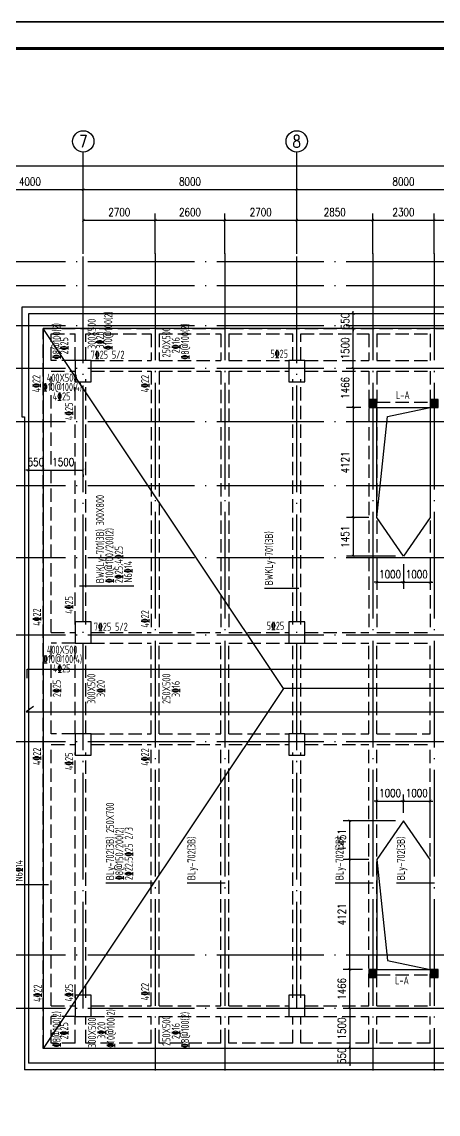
# Model space of a CAD drawing. Header units: millimetres. Extents: x 2998490 to 15040601, y 444546 to 7822218.
# Drawn here: x 14387305 to 14402905, y 7444807 to 7485764 of the extents above; entities that cross this region are included whole.
import ezdxf
from ezdxf.enums import TextEntityAlignment as Align

# ---------------------------------------------------------------- set-up
doc = ezdxf.new("R2010")
doc.units = ezdxf.units.MM
doc.header["$LTSCALE"] = 2000
doc.linetypes.add('DASH', pattern=[0.35, 0.25, -0.1])
doc.linetypes.add('DOTE', pattern=[2.42, 2, -0.2, 0.02, -0.2])
for name, color, linetype in [('3-AXIS', 3, 'Continuous'), ('3-AXIS_TEXT', 7, 'Continuous'), ('3-ban', 84, 'Continuous'), ('3-ban-rein', 1, 'Continuous'), ('3-column-DOWN', 232, 'Continuous'), ('3-dote', 43, 'DOTE'), ('3-liang-rein-X', 54, 'Continuous'), ('3-liang-rein-Y', 130, 'Continuous'), ('3-liang-R截面-X', 50, 'Continuous'), ('3-liang-R截面-Y', 70, 'Continuous'), ('3-liang-s-1', 44, 'Continuous'), ('3-liang-xu', 120, 'DASH'), ('AXIS', 3, 'Continuous'), ('AXIS_TEXT', 7, 'Continuous'), ('图框', 7, 'Continuous')]:
    doc.layers.add(name, color=color, linetype=linetype)
doc.layers.add('3-零部件', color=73, linetype='Continuous', lineweight=5)
doc.styles.add('_TCH_AXIS', font='COMPLEX', dxfattribs={"bigfont": 'GBCBIG'})
doc.styles.add('COMPLEX', font='COMPLEX')
doc.styles.add('DIM_FONT', font='SIMPLEX', dxfattribs={"width": 0.8, "bigfont": 'HZTXT'})
doc.styles.add('TSSD_Rein', font='Tssdeng.shx', dxfattribs={"width": 0.7, "bigfont": 'hztxt.shx'})
doc.dimstyles.new('DIMN100', dxfattribs={"dimtxt": 300, "dimasz": 100, "dimexe": 250, "dimexo": 300, "dimgap": 150, "dimtad": 1, "dimdec": 0, "dimzin": 0, "dimdsep": 46, "dimtxsty": 'DIM_FONT', "dimblk": 'ARCHTICK', "dimcen": 0.09, "dimclrt": 7, "dimazin": 2, "dimtfac": 1, "dimtdec": 0, "dimtix": 1, "dimtmove": 2, "dimatfit": 3, "dimldrblk": 'ARCHTICK', "dimfxl": 0, "dimtolj": 1, "dimtzin": 0, "dimarcsym": 0})

# ---------------------------------------------------------------- blocks, each defined once
blk = doc.blocks.new('TJAD_TK_A0')
at = {"layer": '图框'}
for p, q in [((2162, 399.3), (973, 399.3)), ((973, -441.7), (2162, -441.7))]:
    blk.add_line(p, q, dxfattribs=at)
at = {"layer": '图框', "const_width": 1.2}
blk.add_lwpolyline([(2152, -431.7), (2152, 389.3), (998, 389.3), (998, -431.7)], close=True, dxfattribs=at)
blk = doc.blocks.new('_ArchTick')
at = {"color": 0, "linetype": 'ByBlock', "const_width": 0.15}
blk.add_lwpolyline([(-0.5, -0.5), (0.5, 0.5)], dxfattribs=at)
blk = doc.blocks.new('*D184')
at = {"layer": 'AXIS', "color": 0, "lineweight": -2}
for p, q in [((14385606, 7478430), (14385606, 7479723)), ((14389606, 7478430), (14389606, 7479723)), ((14385606, 7479473), (14389606, 7479473))]:
    blk.add_line(p, q, dxfattribs=at)
at = {"layer": 'Defpoints', "color": 0}
for p in [(14389606, 7479473), (14385606, 7478130), (14389606, 7478130)]:
    blk.add_point(p, dxfattribs=at)
at = {"layer": 'AXIS', "color": 0, "lineweight": -2, "xscale": 100, "yscale": 100, "zscale": 100, "rotation": 180}
blk.add_blockref('_ArchTick', (14385606, 7479473), dxfattribs=at)
at = {"layer": 'AXIS', "color": 0, "lineweight": -2, "xscale": 100, "yscale": 100, "zscale": 100}
blk.add_blockref('_ArchTick', (14389606, 7479473), dxfattribs=at)
at = {"layer": 'AXIS', "color": 7, "insert": (14387606, 7479773), "char_height": 300, "attachment_point": 5, "style": 'DIM_FONT'}
blk.add_mtext('\\A1;4000', dxfattribs=at)
blk = doc.blocks.new('*D185')
at = {"layer": 'AXIS', "color": 0, "lineweight": -2}
for p, q in [((14389606, 7478430), (14389606, 7479723)), ((14397606, 7478430), (14397606, 7479723)), ((14389606, 7479473), (14397606, 7479473))]:
    blk.add_line(p, q, dxfattribs=at)
at = {"layer": 'Defpoints', "color": 0}
for p in [(14397606, 7479473), (14389606, 7478130), (14397606, 7478130)]:
    blk.add_point(p, dxfattribs=at)
at = {"layer": 'AXIS', "color": 0, "lineweight": -2, "xscale": 100, "yscale": 100, "zscale": 100, "rotation": 180}
blk.add_blockref('_ArchTick', (14389606, 7479473), dxfattribs=at)
at = {"layer": 'AXIS', "color": 0, "lineweight": -2, "xscale": 100, "yscale": 100, "zscale": 100}
blk.add_blockref('_ArchTick', (14397606, 7479473), dxfattribs=at)
at = {"layer": 'AXIS', "color": 7, "insert": (14393606, 7479773), "char_height": 300, "attachment_point": 5, "style": 'DIM_FONT'}
blk.add_mtext('\\A1;8000', dxfattribs=at)
blk = doc.blocks.new('*D186')
at = {"layer": 'AXIS', "color": 0, "lineweight": -2}
for p, q in [((14397606, 7478430), (14397606, 7479723)), ((14405606, 7478430), (14405606, 7479723)), ((14397606, 7479473), (14405606, 7479473))]:
    blk.add_line(p, q, dxfattribs=at)
at = {"layer": 'Defpoints', "color": 0}
for p in [(14405606, 7479473), (14397606, 7478130), (14405606, 7478130)]:
    blk.add_point(p, dxfattribs=at)
at = {"layer": 'AXIS', "color": 0, "lineweight": -2, "xscale": 100, "yscale": 100, "zscale": 100, "rotation": 180}
blk.add_blockref('_ArchTick', (14397606, 7479473), dxfattribs=at)
at = {"layer": 'AXIS', "color": 0, "lineweight": -2, "xscale": 100, "yscale": 100, "zscale": 100}
blk.add_blockref('_ArchTick', (14405606, 7479473), dxfattribs=at)
at = {"layer": 'AXIS', "color": 7, "insert": (14401606, 7479773), "char_height": 300, "attachment_point": 5, "style": 'DIM_FONT'}
blk.add_mtext('\\A1;8000', dxfattribs=at)
blk = doc.blocks.new('*D193')
at = {"layer": 'AXIS', "color": 0, "lineweight": -2}
for p, q in [((14375606, 7478430), (14375606, 7480613)), ((14375606, 7480363), (14451856, 7480363)), ((14451856, 7478430), (14451856, 7480613))]:
    blk.add_line(p, q, dxfattribs=at)
at = {"layer": 'Defpoints', "color": 0}
for p in [(14451856, 7480363), (14375606, 7478130), (14451856, 7478130)]:
    blk.add_point(p, dxfattribs=at)
at = {"layer": 'AXIS', "color": 0, "lineweight": -2, "xscale": 100, "yscale": 100, "zscale": 100, "rotation": 180}
blk.add_blockref('_ArchTick', (14375606, 7480363), dxfattribs=at)
at = {"layer": 'AXIS', "color": 0, "lineweight": -2, "xscale": 100, "yscale": 100, "zscale": 100}
blk.add_blockref('_ArchTick', (14451856, 7480363), dxfattribs=at)
at = {"layer": 'AXIS', "color": 7, "insert": (14417563, 7480663), "char_height": 300, "attachment_point": 5, "style": 'DIM_FONT'}
blk.add_mtext('\\A1;76250', dxfattribs=at)
blk = doc.blocks.new('_AXISO')
blk.add_circle((0, 0), 0.5)
at = {"layer": '3-AXIS_TEXT', "style": 'COMPLEX', "width": 1.041667}
blk.add_attdef('A', text='', height=0.56, dxfattribs=at).set_placement((-0.25, -0.28), (0.25, -0.28), align=Align.FIT)
blk = doc.blocks.new('*D851')
at = {"layer": '3-ban', "color": 0, "lineweight": -2}
for p, q in [((14400076, 7450237), (14399345, 7450237)), ((14399595, 7448771), (14399595, 7450237)), ((14400076, 7448771), (14399345, 7448771))]:
    blk.add_line(p, q, dxfattribs=at)
at = {"layer": 'Defpoints', "color": 0}
for p in [(14399595, 7450237), (14400376, 7450237), (14400376, 7448771)]:
    blk.add_point(p, dxfattribs=at)
at = {"layer": '3-ban', "color": 0, "lineweight": -2, "xscale": 100, "yscale": 100, "zscale": 100}
for p, rotation in [((14399595, 7450237), 90), ((14399595, 7448771), 270)]:
    blk.add_blockref('_ArchTick', p, dxfattribs=dict(at, rotation=rotation))
at = {"layer": '3-ban', "color": 7, "insert": (14399295, 7449504), "char_height": 300, "attachment_point": 5, "rotation": 90, "style": 'DIM_FONT'}
blk.add_mtext('\\A1;1466', dxfattribs=at)
blk = doc.blocks.new('*D852')
at = {"layer": '3-ban', "color": 0, "lineweight": -2}
for p, q in [((14400305, 7454358), (14399345, 7454358)), ((14399595, 7450237), (14399595, 7454358)), ((14400076, 7450237), (14399345, 7450237))]:
    blk.add_line(p, q, dxfattribs=at)
at = {"layer": 'Defpoints', "color": 0}
for p in [(14399595, 7454358), (14400605, 7454358), (14400376, 7450237)]:
    blk.add_point(p, dxfattribs=at)
at = {"layer": '3-ban', "color": 0, "lineweight": -2, "xscale": 100, "yscale": 100, "zscale": 100}
for p, rotation in [((14399595, 7454358), 90), ((14399595, 7450237), 270)]:
    blk.add_blockref('_ArchTick', p, dxfattribs=dict(at, rotation=rotation))
at = {"layer": '3-ban', "color": 7, "insert": (14399295, 7452298), "char_height": 300, "attachment_point": 5, "rotation": 90, "style": 'DIM_FONT'}
blk.add_mtext('\\A1;4121', dxfattribs=at)
blk = doc.blocks.new('*D853')
at = {"layer": '3-ban', "color": 0, "lineweight": -2}
for p, q in [((14401305, 7455809), (14399345, 7455809)), ((14399595, 7454358), (14399595, 7455809)), ((14400305, 7454358), (14399345, 7454358))]:
    blk.add_line(p, q, dxfattribs=at)
at = {"layer": 'Defpoints', "color": 0}
for p in [(14399595, 7455809), (14401605, 7455809), (14400605, 7454358)]:
    blk.add_point(p, dxfattribs=at)
at = {"layer": '3-ban', "color": 0, "lineweight": -2, "xscale": 100, "yscale": 100, "zscale": 100}
for p, rotation in [((14399595, 7455809), 90), ((14399595, 7454358), 270)]:
    blk.add_blockref('_ArchTick', p, dxfattribs=dict(at, rotation=rotation))
at = {"layer": '3-ban', "color": 7, "insert": (14399295, 7455084), "char_height": 300, "attachment_point": 5, "rotation": 90, "style": 'DIM_FONT'}
blk.add_mtext('\\A1;1451', dxfattribs=at)
blk = doc.blocks.new('*D854')
at = {"layer": '3-ban', "color": 0, "lineweight": -2}
for p, q in [((14400605, 7456109), (14400605, 7456798)), ((14401605, 7456109), (14401605, 7456798)), ((14400605, 7456548), (14400505, 7456548)), ((14400605, 7456548), (14401605, 7456548)), ((14401605, 7456548), (14401705, 7456548))]:
    blk.add_line(p, q, dxfattribs=at)
at = {"layer": 'Defpoints', "color": 0}
for p in [(14401605, 7456548), (14400605, 7455809), (14401605, 7455809)]:
    blk.add_point(p, dxfattribs=at)
at = {"layer": '3-ban', "color": 0, "lineweight": -2, "xscale": 100, "yscale": 100, "zscale": 100}
blk.add_blockref('_ArchTick', (14400605, 7456548), dxfattribs=at)
at = {"layer": '3-ban', "color": 0, "lineweight": -2, "xscale": 100, "yscale": 100, "zscale": 100, "rotation": 180}
blk.add_blockref('_ArchTick', (14401605, 7456548), dxfattribs=at)
at = {"layer": '3-ban', "color": 7, "insert": (14401105, 7456848), "char_height": 300, "attachment_point": 5, "style": 'DIM_FONT'}
blk.add_mtext('\\A1;1000', dxfattribs=at)
blk = doc.blocks.new('*D855')
at = {"layer": '3-ban', "color": 0, "lineweight": -2}
for p, q in [((14401605, 7456109), (14401605, 7456798)), ((14402605, 7455609), (14402605, 7456798)), ((14401605, 7456548), (14401505, 7456548)), ((14401605, 7456548), (14402605, 7456548)), ((14402605, 7456548), (14402705, 7456548))]:
    blk.add_line(p, q, dxfattribs=at)
at = {"layer": 'Defpoints', "color": 0}
for p in [(14402605, 7456548), (14401605, 7455809), (14402605, 7455309)]:
    blk.add_point(p, dxfattribs=at)
at = {"layer": '3-ban', "color": 0, "lineweight": -2, "xscale": 100, "yscale": 100, "zscale": 100}
blk.add_blockref('_ArchTick', (14401605, 7456548), dxfattribs=at)
at = {"layer": '3-ban', "color": 0, "lineweight": -2, "xscale": 100, "yscale": 100, "zscale": 100, "rotation": 180}
blk.add_blockref('_ArchTick', (14402605, 7456548), dxfattribs=at)
at = {"layer": '3-ban', "color": 7, "insert": (14402105, 7456848), "char_height": 300, "attachment_point": 5, "style": 'DIM_FONT'}
blk.add_mtext('\\A1;1000', dxfattribs=at)
blk = doc.blocks.new('*D856')
at = {"layer": '3-ban', "color": 0, "lineweight": -2}
for p, q in [((14399999, 7472771), (14399473, 7472771)), ((14399723, 7472771), (14399723, 7471304)), ((14400005, 7471304), (14399473, 7471304))]:
    blk.add_line(p, q, dxfattribs=at)
at = {"layer": 'Defpoints', "color": 0}
for p in [(14400299, 7472771), (14399723, 7471304), (14400305, 7471304)]:
    blk.add_point(p, dxfattribs=at)
at = {"layer": '3-ban', "color": 0, "lineweight": -2, "xscale": 100, "yscale": 100, "zscale": 100}
for p, rotation in [((14399723, 7472771), 90), ((14399723, 7471304), 270)]:
    blk.add_blockref('_ArchTick', p, dxfattribs=dict(at, rotation=rotation))
at = {"layer": '3-ban', "color": 7, "insert": (14399423, 7472038), "char_height": 300, "attachment_point": 5, "rotation": 90, "style": 'DIM_FONT'}
blk.add_mtext('\\A1;1466', dxfattribs=at)
blk = doc.blocks.new('*D857')
at = {"layer": '3-ban', "color": 0, "lineweight": -2}
for p, q in [((14400005, 7471304), (14399473, 7471304)), ((14399723, 7471304), (14399723, 7467183)), ((14400305, 7467183), (14399473, 7467183))]:
    blk.add_line(p, q, dxfattribs=at)
at = {"layer": 'Defpoints', "color": 0}
for p in [(14400305, 7471304), (14399723, 7467183), (14400605, 7467183)]:
    blk.add_point(p, dxfattribs=at)
at = {"layer": '3-ban', "color": 0, "lineweight": -2, "xscale": 100, "yscale": 100, "zscale": 100}
for p, rotation in [((14399723, 7471304), 90), ((14399723, 7467183), 270)]:
    blk.add_blockref('_ArchTick', p, dxfattribs=dict(at, rotation=rotation))
at = {"layer": '3-ban', "color": 7, "insert": (14399423, 7469244), "char_height": 300, "attachment_point": 5, "rotation": 90, "style": 'DIM_FONT'}
blk.add_mtext('\\A1;4121', dxfattribs=at)
blk = doc.blocks.new('*D858')
at = {"layer": '3-ban', "color": 0, "lineweight": -2}
for p, q in [((14400305, 7467183), (14399473, 7467183)), ((14399723, 7467183), (14399723, 7465732)), ((14401305, 7465732), (14399473, 7465732))]:
    blk.add_line(p, q, dxfattribs=at)
at = {"layer": 'Defpoints', "color": 0}
for p in [(14400605, 7467183), (14399723, 7465732), (14401605, 7465732)]:
    blk.add_point(p, dxfattribs=at)
at = {"layer": '3-ban', "color": 0, "lineweight": -2, "xscale": 100, "yscale": 100, "zscale": 100}
for p, rotation in [((14399723, 7467183), 90), ((14399723, 7465732), 270)]:
    blk.add_blockref('_ArchTick', p, dxfattribs=dict(at, rotation=rotation))
at = {"layer": '3-ban', "color": 7, "insert": (14399423, 7466458), "char_height": 300, "attachment_point": 5, "rotation": 90, "style": 'DIM_FONT'}
blk.add_mtext('\\A1;1451', dxfattribs=at)
blk = doc.blocks.new('*D859')
at = {"layer": '3-ban', "color": 0, "lineweight": -2}
for p, q in [((14400605, 7465432), (14400605, 7464499)), ((14401605, 7465432), (14401605, 7464499)), ((14400605, 7464749), (14400505, 7464749)), ((14400605, 7464749), (14401605, 7464749)), ((14401605, 7464749), (14401705, 7464749))]:
    blk.add_line(p, q, dxfattribs=at)
at = {"layer": 'Defpoints', "color": 0}
for p in [(14400605, 7465732), (14401605, 7465732), (14401605, 7464749)]:
    blk.add_point(p, dxfattribs=at)
at = {"layer": '3-ban', "color": 0, "lineweight": -2, "xscale": 100, "yscale": 100, "zscale": 100}
blk.add_blockref('_ArchTick', (14400605, 7464749), dxfattribs=at)
at = {"layer": '3-ban', "color": 0, "lineweight": -2, "xscale": 100, "yscale": 100, "zscale": 100, "rotation": 180}
blk.add_blockref('_ArchTick', (14401605, 7464749), dxfattribs=at)
at = {"layer": '3-ban', "color": 7, "insert": (14401105, 7465049), "char_height": 300, "attachment_point": 5, "style": 'DIM_FONT'}
blk.add_mtext('\\A1;1000', dxfattribs=at)
blk = doc.blocks.new('*D860')
at = {"layer": '3-ban', "color": 0, "lineweight": -2}
for p, q in [((14401605, 7465432), (14401605, 7464499)), ((14402605, 7465202), (14402605, 7464499)), ((14401605, 7464749), (14401505, 7464749)), ((14401605, 7464749), (14402605, 7464749)), ((14402605, 7464749), (14402705, 7464749))]:
    blk.add_line(p, q, dxfattribs=at)
at = {"layer": 'Defpoints', "color": 0}
for p in [(14401605, 7465732), (14402605, 7465502), (14402605, 7464749)]:
    blk.add_point(p, dxfattribs=at)
at = {"layer": '3-ban', "color": 0, "lineweight": -2, "xscale": 100, "yscale": 100, "zscale": 100}
blk.add_blockref('_ArchTick', (14401605, 7464749), dxfattribs=at)
at = {"layer": '3-ban', "color": 0, "lineweight": -2, "xscale": 100, "yscale": 100, "zscale": 100, "rotation": 180}
blk.add_blockref('_ArchTick', (14402605, 7464749), dxfattribs=at)
at = {"layer": '3-ban', "color": 7, "insert": (14402105, 7465049), "char_height": 300, "attachment_point": 5, "style": 'DIM_FONT'}
blk.add_mtext('\\A1;1000', dxfattribs=at)
blk = doc.blocks.new('*D1322')
at = {"layer": '3-零部件', "color": 0, "lineweight": -2}
for p, q in [((14389606, 7477071), (14389606, 7478578)), ((14389606, 7478328), (14392306, 7478328)), ((14392306, 7477071), (14392306, 7478578))]:
    blk.add_line(p, q, dxfattribs=at)
at = {"layer": 'Defpoints', "color": 0}
for p in [(14392306, 7478328), (14389606, 7476771), (14392306, 7476771)]:
    blk.add_point(p, dxfattribs=at)
at = {"layer": '3-零部件', "color": 0, "lineweight": -2, "xscale": 100, "yscale": 100, "zscale": 100, "rotation": 180}
blk.add_blockref('_ArchTick', (14389606, 7478328), dxfattribs=at)
at = {"layer": '3-零部件', "color": 0, "lineweight": -2, "xscale": 100, "yscale": 100, "zscale": 100}
blk.add_blockref('_ArchTick', (14392306, 7478328), dxfattribs=at)
at = {"layer": '3-零部件', "color": 7, "insert": (14390956, 7478628), "char_height": 300, "attachment_point": 5, "style": 'DIM_FONT'}
blk.add_mtext('\\A1;2700', dxfattribs=at)
blk = doc.blocks.new('*D1323')
at = {"layer": '3-零部件', "color": 0, "lineweight": -2}
for p, q in [((14392306, 7477071), (14392306, 7478578)), ((14392306, 7478328), (14394906, 7478328)), ((14394906, 7477071), (14394906, 7478578))]:
    blk.add_line(p, q, dxfattribs=at)
at = {"layer": 'Defpoints', "color": 0}
for p in [(14394906, 7478328), (14392306, 7476771), (14394906, 7476771)]:
    blk.add_point(p, dxfattribs=at)
at = {"layer": '3-零部件', "color": 0, "lineweight": -2, "xscale": 100, "yscale": 100, "zscale": 100, "rotation": 180}
blk.add_blockref('_ArchTick', (14392306, 7478328), dxfattribs=at)
at = {"layer": '3-零部件', "color": 0, "lineweight": -2, "xscale": 100, "yscale": 100, "zscale": 100}
blk.add_blockref('_ArchTick', (14394906, 7478328), dxfattribs=at)
at = {"layer": '3-零部件', "color": 7, "insert": (14393606, 7478628), "char_height": 300, "attachment_point": 5, "style": 'DIM_FONT'}
blk.add_mtext('\\A1;2600', dxfattribs=at)
blk = doc.blocks.new('*D1324')
at = {"layer": '3-零部件', "color": 0, "lineweight": -2}
for p, q in [((14394906, 7477071), (14394906, 7478578)), ((14394906, 7478328), (14397606, 7478328)), ((14397606, 7477071), (14397606, 7478578))]:
    blk.add_line(p, q, dxfattribs=at)
at = {"layer": 'Defpoints', "color": 0}
for p in [(14397606, 7478328), (14394906, 7476771), (14397606, 7476771)]:
    blk.add_point(p, dxfattribs=at)
at = {"layer": '3-零部件', "color": 0, "lineweight": -2, "xscale": 100, "yscale": 100, "zscale": 100, "rotation": 180}
blk.add_blockref('_ArchTick', (14394906, 7478328), dxfattribs=at)
at = {"layer": '3-零部件', "color": 0, "lineweight": -2, "xscale": 100, "yscale": 100, "zscale": 100}
blk.add_blockref('_ArchTick', (14397606, 7478328), dxfattribs=at)
at = {"layer": '3-零部件', "color": 7, "insert": (14396256, 7478628), "char_height": 300, "attachment_point": 5, "style": 'DIM_FONT'}
blk.add_mtext('\\A1;2700', dxfattribs=at)
blk = doc.blocks.new('*D1325')
at = {"layer": '3-零部件', "color": 0, "lineweight": -2}
for p, q in [((14397606, 7477071), (14397606, 7478578)), ((14397606, 7478328), (14400456, 7478328)), ((14400456, 7477071), (14400456, 7478578))]:
    blk.add_line(p, q, dxfattribs=at)
at = {"layer": 'Defpoints', "color": 0}
for p in [(14400456, 7478328), (14397606, 7476771), (14400456, 7476771)]:
    blk.add_point(p, dxfattribs=at)
at = {"layer": '3-零部件', "color": 0, "lineweight": -2, "xscale": 100, "yscale": 100, "zscale": 100, "rotation": 180}
blk.add_blockref('_ArchTick', (14397606, 7478328), dxfattribs=at)
at = {"layer": '3-零部件', "color": 0, "lineweight": -2, "xscale": 100, "yscale": 100, "zscale": 100}
blk.add_blockref('_ArchTick', (14400456, 7478328), dxfattribs=at)
at = {"layer": '3-零部件', "color": 7, "insert": (14399031, 7478628), "char_height": 300, "attachment_point": 5, "style": 'DIM_FONT'}
blk.add_mtext('\\A1;2850', dxfattribs=at)
blk = doc.blocks.new('*D1326')
at = {"layer": '3-零部件', "color": 0, "lineweight": -2}
for p, q in [((14400456, 7477071), (14400456, 7478578)), ((14400456, 7478328), (14402756, 7478328)), ((14402756, 7477071), (14402756, 7478578))]:
    blk.add_line(p, q, dxfattribs=at)
at = {"layer": 'Defpoints', "color": 0}
for p in [(14402756, 7478328), (14400456, 7476771), (14402756, 7476771)]:
    blk.add_point(p, dxfattribs=at)
at = {"layer": '3-零部件', "color": 0, "lineweight": -2, "xscale": 100, "yscale": 100, "zscale": 100, "rotation": 180}
blk.add_blockref('_ArchTick', (14400456, 7478328), dxfattribs=at)
at = {"layer": '3-零部件', "color": 0, "lineweight": -2, "xscale": 100, "yscale": 100, "zscale": 100}
blk.add_blockref('_ArchTick', (14402756, 7478328), dxfattribs=at)
at = {"layer": '3-零部件', "color": 7, "insert": (14401606, 7478628), "char_height": 300, "attachment_point": 5, "style": 'DIM_FONT'}
blk.add_mtext('\\A1;2300', dxfattribs=at)
blk = doc.blocks.new('*D1327')
at = {"layer": '3-零部件', "color": 0, "lineweight": -2}
for p, q in [((14402756, 7477071), (14402756, 7478578)), ((14402756, 7478328), (14405606, 7478328)), ((14405606, 7477071), (14405606, 7478578))]:
    blk.add_line(p, q, dxfattribs=at)
at = {"layer": 'Defpoints', "color": 0}
for p in [(14405606, 7478328), (14402756, 7476771), (14405606, 7476771)]:
    blk.add_point(p, dxfattribs=at)
at = {"layer": '3-零部件', "color": 0, "lineweight": -2, "xscale": 100, "yscale": 100, "zscale": 100, "rotation": 180}
blk.add_blockref('_ArchTick', (14402756, 7478328), dxfattribs=at)
at = {"layer": '3-零部件', "color": 0, "lineweight": -2, "xscale": 100, "yscale": 100, "zscale": 100}
blk.add_blockref('_ArchTick', (14405606, 7478328), dxfattribs=at)
at = {"layer": '3-零部件', "color": 7, "insert": (14404181, 7478628), "char_height": 300, "attachment_point": 5, "style": 'DIM_FONT'}
blk.add_mtext('\\A1;2850', dxfattribs=at)
blk = doc.blocks.new('*D1346')
at = {"layer": '3-ban', "color": 0, "lineweight": -2}
for p, q in [((14400156, 7474271), (14399473, 7474271)), ((14399723, 7472771), (14399723, 7474271)), ((14400156, 7472771), (14399473, 7472771))]:
    blk.add_line(p, q, dxfattribs=at)
at = {"layer": 'Defpoints', "color": 0}
for p in [(14399723, 7474271), (14400456, 7474271), (14400456, 7472771)]:
    blk.add_point(p, dxfattribs=at)
at = {"layer": '3-ban', "color": 0, "lineweight": -2, "xscale": 100, "yscale": 100, "zscale": 100}
for p, rotation in [((14399723, 7474271), 90), ((14399723, 7472771), 270)]:
    blk.add_blockref('_ArchTick', p, dxfattribs=dict(at, rotation=rotation))
at = {"layer": '3-ban', "color": 7, "insert": (14399423, 7473521), "char_height": 300, "attachment_point": 5, "rotation": 90, "style": 'DIM_FONT'}
blk.add_mtext('\\A1;1500', dxfattribs=at)
blk = doc.blocks.new('*D1347')
at = {"layer": '3-ban', "color": 0, "lineweight": -2}
for p, q in [((14399978, 7474821), (14399473, 7474821)), ((14399723, 7474821), (14399723, 7474921)), ((14399723, 7474271), (14399723, 7474821)), ((14400156, 7474271), (14399473, 7474271)), ((14399723, 7474271), (14399723, 7474171))]:
    blk.add_line(p, q, dxfattribs=at)
at = {"layer": 'Defpoints', "color": 0}
for p in [(14399723, 7474821), (14400278, 7474821), (14400456, 7474271)]:
    blk.add_point(p, dxfattribs=at)
at = {"layer": '3-ban', "color": 0, "lineweight": -2, "xscale": 100, "yscale": 100, "zscale": 100}
for p, rotation in [((14399723, 7474821), 270), ((14399723, 7474271), 90)]:
    blk.add_blockref('_ArchTick', p, dxfattribs=dict(at, rotation=rotation))
at = {"layer": '3-ban', "color": 7, "insert": (14399423, 7474546), "char_height": 300, "attachment_point": 5, "rotation": 90, "style": 'DIM_FONT'}
blk.add_mtext('\\A1;550', dxfattribs=at)
blk = doc.blocks.new('*D1348')
at = {"layer": '3-ban', "color": 0, "lineweight": -2}
for p, q in [((14400156, 7448771), (14399345, 7448771)), ((14399595, 7448771), (14399595, 7447271)), ((14400156, 7447271), (14399345, 7447271))]:
    blk.add_line(p, q, dxfattribs=at)
at = {"layer": 'Defpoints', "color": 0}
for p in [(14400456, 7448771), (14399595, 7447271), (14400456, 7447271)]:
    blk.add_point(p, dxfattribs=at)
at = {"layer": '3-ban', "color": 0, "lineweight": -2, "xscale": 100, "yscale": 100, "zscale": 100}
for p, rotation in [((14399595, 7448771), 90), ((14399595, 7447271), 270)]:
    blk.add_blockref('_ArchTick', p, dxfattribs=dict(at, rotation=rotation))
at = {"layer": '3-ban', "color": 7, "insert": (14399295, 7448021), "char_height": 300, "attachment_point": 5, "rotation": 90, "style": 'DIM_FONT'}
blk.add_mtext('\\A1;1500', dxfattribs=at)
blk = doc.blocks.new('*D1349')
at = {"layer": '3-ban', "color": 0, "lineweight": -2}
for p, q in [((14400156, 7447271), (14399345, 7447271)), ((14399595, 7447271), (14399595, 7447371)), ((14399595, 7447271), (14399595, 7446721)), ((14400791, 7446721), (14399345, 7446721)), ((14399595, 7446721), (14399595, 7446621))]:
    blk.add_line(p, q, dxfattribs=at)
at = {"layer": 'Defpoints', "color": 0}
for p in [(14400456, 7447271), (14399595, 7446721), (14401091, 7446721)]:
    blk.add_point(p, dxfattribs=at)
at = {"layer": '3-ban', "color": 0, "lineweight": -2, "xscale": 100, "yscale": 100, "zscale": 100}
for p, rotation in [((14399595, 7447271), 270), ((14399595, 7446721), 90)]:
    blk.add_blockref('_ArchTick', p, dxfattribs=dict(at, rotation=rotation))
at = {"layer": '3-ban', "color": 7, "insert": (14399295, 7446996), "char_height": 300, "attachment_point": 5, "rotation": 90, "style": 'DIM_FONT'}
blk.add_mtext('\\A1;550', dxfattribs=at)
blk = doc.blocks.new('*D1350')
at = {"layer": '3-ban', "color": 0, "lineweight": -2}
for p, q in [((14387555, 7468959), (14387455, 7468959)), ((14387555, 7468959), (14388105, 7468959)), ((14388105, 7468959), (14388205, 7468959)), ((14387555, 7468823), (14387555, 7468709)), ((14388105, 7468823), (14388105, 7468709))]:
    blk.add_line(p, q, dxfattribs=at)
at = {"layer": 'Defpoints', "color": 0}
for p in [(14387555, 7469123), (14388105, 7469123), (14388105, 7468959)]:
    blk.add_point(p, dxfattribs=at)
at = {"layer": '3-ban', "color": 0, "lineweight": -2, "xscale": 100, "yscale": 100, "zscale": 100}
blk.add_blockref('_ArchTick', (14387555, 7468959), dxfattribs=at)
at = {"layer": '3-ban', "color": 0, "lineweight": -2, "xscale": 100, "yscale": 100, "zscale": 100, "rotation": 180}
blk.add_blockref('_ArchTick', (14388105, 7468959), dxfattribs=at)
at = {"layer": '3-ban', "color": 7, "insert": (14387830, 7469259), "char_height": 300, "attachment_point": 5, "style": 'DIM_FONT'}
blk.add_mtext('\\A1;550', dxfattribs=at)
blk = doc.blocks.new('*D1351')
at = {"layer": '3-ban', "color": 0, "lineweight": -2}
for p, q in [((14388105, 7468959), (14389606, 7468959)), ((14388105, 7468823), (14388105, 7468709)), ((14389606, 7468785), (14389606, 7468709))]:
    blk.add_line(p, q, dxfattribs=at)
at = {"layer": 'Defpoints', "color": 0}
for p in [(14388105, 7469123), (14389606, 7469085), (14389606, 7468959)]:
    blk.add_point(p, dxfattribs=at)
at = {"layer": '3-ban', "color": 0, "lineweight": -2, "xscale": 100, "yscale": 100, "zscale": 100, "rotation": 180}
blk.add_blockref('_ArchTick', (14388105, 7468959), dxfattribs=at)
at = {"layer": '3-ban', "color": 0, "lineweight": -2, "xscale": 100, "yscale": 100, "zscale": 100}
blk.add_blockref('_ArchTick', (14389606, 7468959), dxfattribs=at)
at = {"layer": '3-ban', "color": 7, "insert": (14388856, 7469259), "char_height": 300, "attachment_point": 5, "style": 'DIM_FONT'}
blk.add_mtext('\\A1;1500', dxfattribs=at)

msp = doc.modelspace()

# ---------------------------------------------------------------- hatches: boundary and pattern name
at = {"layer": '3-ban'}
for points in [[(14400305.5, 7471304.5), (14400605.5, 7471304.5), (14400605.5, 7471604.5), (14400305.5, 7471604.5)], [(14402605.5, 7471304.5), (14402905.5, 7471304.5), (14402905.5, 7471604.5), (14402605.5, 7471604.5)], [(14400305.5, 7449937.1), (14400605.5, 7449937.1), (14400605.5, 7450237.1), (14400305.5, 7450237.1)], [(14402605.5, 7449937.1), (14402905.5, 7449937.1), (14402905.5, 7450237.1), (14402605.5, 7450237.1)]]:
    msp.add_hatch(color=8, dxfattribs=at).paths.add_polyline_path(points)

# ---------------------------------------------------------------- linework, layer by layer
at = {"layer": '3-AXIS', "color": 15, "linetype": 'DOTE'}
for p, q in [((14389605.6, 7448770.8), (14389605.6, 7478050.9)), ((14397605.6, 7448770.8), (14397605.6, 7478050.9)), ((14451855.6, 7476770.8), (14370566.4, 7476770.8)), ((14451855.6, 7475870.8), (14370566.4, 7475870.8)), ((14451855.6, 7474370.8), (14370566.4, 7474370.8)), ((14451855.6, 7472770.8), (14370566.4, 7472770.8)), ((14451855.6, 7470770.8), (14370566.4, 7470770.8)), ((14451855.6, 7468370.8), (14370566.4, 7468370.8)), ((14451855.6, 7465670.8), (14370566.4, 7465670.8)), ((14451855.6, 7462770.8), (14370566.4, 7462770.8)), ((14451855.6, 7458770.8), (14370566.4, 7458770.8)), ((14451855.6, 7450770.8), (14370566.4, 7450770.8)), ((14451855.6, 7448770.8), (14370566.4, 7448770.8))]:
    msp.add_line(p, q, dxfattribs=at)
at = {"layer": '3-ban'}
for points in [[(14400305.5, 7471304.5), (14400605.5, 7471304.5), (14400605.5, 7471604.5), (14400305.5, 7471604.5)], [(14402605.5, 7471304.5), (14402905.5, 7471304.5), (14402905.5, 7471604.5), (14402605.5, 7471604.5)], [(14400305.5, 7449937.1), (14400605.5, 7449937.1), (14400605.5, 7450237.1), (14400305.5, 7450237.1)], [(14402605.5, 7449937.1), (14402905.5, 7449937.1), (14402905.5, 7450237.1), (14402605.5, 7450237.1)]]:
    msp.add_lwpolyline(points, close=True, dxfattribs=at)
at = {"layer": '3-ban-rein', "elevation": 5065}
for points in [[(14387502.4, 7461151.8), (14387502.4, 7461489.8), (14452002.8, 7461489.8), (14452002.8, 7461143.7)], [(14387739.2, 7460088.9), (14387465.5, 7459895.4), (14452033.6, 7459895.4), (14451804.3, 7460098.5)]]:
    msp.add_lwpolyline(points, dxfattribs=at)
at = {"layer": '3-column-DOWN'}
for points in [[(14389305.5, 7472270.8), (14389905.5, 7472270.8), (14389905.5, 7473070.8), (14389305.5, 7473070.8)], [(14397305.5, 7472270.8), (14397905.5, 7472270.8), (14397905.5, 7473070.8), (14397305.5, 7473070.8)], [(14389305.5, 7462470.8), (14389905.5, 7462470.8), (14389905.5, 7463270.8), (14389305.5, 7463270.8)], [(14397305.5, 7462470.8), (14397905.5, 7462470.8), (14397905.5, 7463270.8), (14397305.5, 7463270.8)], [(14389305.5, 7458270.8), (14389905.5, 7458270.8), (14389905.5, 7459070.8), (14389305.5, 7459070.8)], [(14397305.5, 7458270.8), (14397905.5, 7458270.8), (14397905.5, 7459070.8), (14397305.5, 7459070.8)], [(14389305.5, 7448470.8), (14389905.5, 7448470.8), (14389905.5, 7449270.8), (14389305.5, 7449270.8)], [(14397305.5, 7448470.8), (14397905.5, 7448470.8), (14397905.5, 7449270.8), (14397305.5, 7449270.8)]]:
    msp.add_lwpolyline(points, close=True, dxfattribs=at)
at = {"layer": '3-dote'}
for p, q in [((14392305.6, 7477072.8), (14392305.6, 7446445.6)), ((14394905.6, 7477072.8), (14394905.6, 7446445.6)), ((14400455.6, 7477072.8), (14400455.6, 7446445.6)), ((14402755.6, 7477072.8), (14402755.6, 7446445.6))]:
    msp.add_line(p, q, dxfattribs=at)
at = {"layer": '3-liang-R截面-Y'}
for p, q in [((14389461.1, 7464612), (14391500.2, 7464612)), ((14396403.1, 7464532.3), (14397679, 7464532.3)), ((14385983.7, 7453422), (14388301.6, 7453422)), ((14390450.2, 7453476.3), (14392234.5, 7453476.3)), ((14393500, 7453476.3), (14394925.1, 7453476.3)), ((14399050, 7453476.3), (14400475.1, 7453476.3)), ((14401350, 7453476.3), (14402775.1, 7453476.3))]:
    msp.add_line(p, q, dxfattribs=at)
at = {"layer": '3-liang-s-1'}
for p, q in [((14452155.5, 7475070.8), (14387305.6, 7475070.8)), ((14387305.6, 7475070.8), (14387305.6, 7470950.8)), ((14452005.5, 7474820.8), (14387555.5, 7474820.8)), ((14387555.5, 7474820.8), (14387555.5, 7446720.8)), ((14397105.5, 7460770.8), (14388105.5, 7474270.8)), ((14452005.5, 7474270.8), (14388105.5, 7474270.8)), ((14388105.5, 7474270.8), (14388105.5, 7447270.8)), ((14387305.6, 7470950.8), (14387405.5, 7470950.8)), ((14387405.5, 7470950.8), (14387405.5, 7446470.8)), ((14397105.5, 7460770.8), (14388105.5, 7447270.8)), ((14452155.5, 7460770.8), (14397105.5, 7460770.8)), ((14452005.5, 7447270.8), (14388105.5, 7447270.8)), ((14452005.5, 7446720.8), (14387555.5, 7446720.8)), ((14452155.5, 7446470.8), (14387405.5, 7446470.8))]:
    msp.add_line(p, q, dxfattribs=at)
at = {"layer": '3-liang-s-1', "ltscale": 3}
for points in [[(14401605.5, 7465732.3), (14400605.5, 7467183.5), (14400605.5, 7471304.5), (14402605.5, 7471304.5), (14402605.5, 7467183.5)], [(14401605.5, 7455809.3), (14400605.5, 7454358), (14400605.5, 7450237.1), (14402605.5, 7450237.1), (14402605.5, 7454358)]]:
    msp.add_lwpolyline(points, close=True, dxfattribs=at)
at = {"layer": '3-liang-s-1'}
for points in [[(14400605.5, 7467183.5), (14401001.9, 7470970.5), (14402605.5, 7471304.5)], [(14400605.5, 7454358), (14401001.9, 7450571), (14402605.5, 7450237.1)]]:
    msp.add_lwpolyline(points, dxfattribs=at)
at = {"layer": '3-liang-xu'}
for p, q in [((14388105.5, 7474270.8), (14452155.5, 7474270.8)), ((14388105.5, 7447270.8), (14388105.5, 7474270.8)), ((14388405.5, 7474070.8), (14389305.5, 7474070.8)), ((14388405.5, 7473070.8), (14388405.5, 7474070.8)), ((14389305.5, 7473070.8), (14389305.5, 7474070.8)), ((14389705.5, 7473070.8), (14389705.5, 7474070.8)), ((14389705.5, 7474070.8), (14392155.5, 7474070.8)), ((14392155.5, 7474070.8), (14392155.5, 7473070.8)), ((14392455.5, 7474070.8), (14392455.5, 7473070.8)), ((14392455.5, 7474070.8), (14394755.5, 7474070.8)), ((14394755.5, 7474070.8), (14394755.5, 7473070.8)), ((14395055.5, 7474070.8), (14395055.5, 7473070.8)), ((14395055.5, 7474070.8), (14397455.5, 7474070.8)), ((14397455.5, 7473070.8), (14397455.5, 7474070.8)), ((14397755.5, 7473070.8), (14397755.5, 7474070.8)), ((14397755.5, 7474070.8), (14400305.5, 7474070.8)), ((14400305.5, 7474070.8), (14400305.5, 7473070.8)), ((14400605.5, 7474070.8), (14400605.5, 7473070.8)), ((14400605.5, 7474070.8), (14402605.5, 7474070.8)), ((14402605.5, 7474070.8), (14402605.5, 7473070.8)), ((14389305.5, 7473070.8), (14388405.5, 7473070.8)), ((14389905.5, 7473070.8), (14392155.5, 7473070.8)), ((14392455.5, 7473070.8), (14394755.5, 7473070.8)), ((14395055.5, 7473070.8), (14397305.5, 7473070.8)), ((14397905.5, 7473070.8), (14400305.5, 7473070.8)), ((14400605.5, 7473070.8), (14402605.5, 7473070.8)), ((14388405.5, 7472670.8), (14389305.5, 7472670.8)), ((14388405.5, 7462870.8), (14388405.5, 7472670.8)), ((14389905.5, 7472670.8), (14392155.5, 7472670.8)), ((14392155.5, 7472670.8), (14392155.5, 7462870.8)), ((14392455.5, 7472670.8), (14394755.5, 7472670.8)), ((14392455.5, 7472670.8), (14392455.5, 7462870.8)), ((14394755.5, 7472670.8), (14394755.5, 7462870.8)), ((14395055.5, 7472670.8), (14397305.5, 7472670.8)), ((14395055.5, 7472670.8), (14395055.5, 7462870.8)), ((14397905.5, 7472670.8), (14400305.5, 7472670.8)), ((14400305.5, 7472670.8), (14400305.5, 7462870.8)), ((14400605.5, 7472670.8), (14402605.5, 7472670.8)), ((14400605.5, 7472670.8), (14400605.5, 7462870.8)), ((14402605.5, 7472670.8), (14402605.5, 7462870.8)), ((14389305.5, 7463170.8), (14389305.5, 7472370.8)), ((14389705.5, 7463170.8), (14389705.5, 7472370.8)), ((14397455.5, 7463170.8), (14397455.5, 7472370.8)), ((14397755.5, 7463170.8), (14397755.5, 7472370.8)), ((14400605.5, 7471504.5), (14402605.5, 7471504.5)), ((14400605.5, 7471304.5), (14402605.5, 7471304.5)), ((14388405.5, 7462870.8), (14389305.5, 7462870.8)), ((14389905.5, 7462870.8), (14392155.5, 7462870.8)), ((14392455.5, 7462870.8), (14394755.5, 7462870.8)), ((14395055.5, 7462870.8), (14397305.5, 7462870.8)), ((14397905.5, 7462870.8), (14400305.5, 7462870.8)), ((14400605.5, 7462870.8), (14402605.5, 7462870.8)), ((14389305.5, 7462470.8), (14388405.5, 7462470.8)), ((14388405.5, 7459070.8), (14388405.5, 7462470.8)), ((14389305.5, 7459070.8), (14389305.5, 7462470.8)), ((14389705.5, 7459070.8), (14389705.5, 7462470.8)), ((14389905.5, 7462470.8), (14392155.5, 7462470.8)), ((14392155.5, 7459070.8), (14392155.5, 7462470.8)), ((14392455.5, 7462470.8), (14394755.5, 7462470.8)), ((14392455.5, 7459070.8), (14392455.5, 7462470.8)), ((14394755.5, 7459070.8), (14394755.5, 7462470.8)), ((14395055.5, 7462470.8), (14397305.5, 7462470.8)), ((14395055.5, 7459070.8), (14395055.5, 7462470.8)), ((14397455.5, 7459070.8), (14397455.5, 7462470.8)), ((14397755.5, 7459070.8), (14397755.5, 7462470.8)), ((14397903.6, 7462470.8), (14400305.5, 7462470.8)), ((14400305.5, 7459070.8), (14400305.5, 7462470.8)), ((14400605.5, 7462470.8), (14402605.5, 7462470.8)), ((14400605.5, 7459070.8), (14400605.5, 7462470.8)), ((14402605.5, 7459070.8), (14402605.5, 7462470.8)), ((14389305.5, 7459070.8), (14388405.5, 7459070.8)), ((14389905.5, 7459070.8), (14392155.5, 7459070.8)), ((14392455.5, 7459070.8), (14394755.5, 7459070.8)), ((14395055.5, 7459070.8), (14397305.5, 7459070.8)), ((14397905.5, 7459070.8), (14400305.5, 7459070.8)), ((14400605.5, 7459070.8), (14401605.5, 7459070.8)), ((14401605.5, 7459070.8), (14402605.5, 7459070.8)), ((14388405.5, 7458670.8), (14389305.5, 7458670.8)), ((14388405.5, 7448870.8), (14388405.5, 7458670.8)), ((14389905.5, 7458670.8), (14392155.5, 7458670.8)), ((14392155.5, 7448870.8), (14392155.5, 7458670.8)), ((14392455.5, 7458670.8), (14394755.5, 7458670.8)), ((14392455.5, 7448870.8), (14392455.5, 7458670.8)), ((14394755.5, 7448870.8), (14394755.5, 7458670.8)), ((14395055.5, 7458670.8), (14397305.5, 7458670.8)), ((14395055.5, 7448870.8), (14395055.5, 7458670.8)), ((14397905.5, 7458670.8), (14400305.5, 7458670.8)), ((14400305.5, 7448870.8), (14400305.5, 7458670.8)), ((14400605.5, 7458670.8), (14402605.5, 7458670.8)), ((14400605.5, 7448870.8), (14400605.5, 7458670.8)), ((14402605.5, 7448870.8), (14402605.5, 7458670.8)), ((14389305.5, 7449170.8), (14389305.5, 7458370.8)), ((14389705.5, 7449170.8), (14389705.5, 7458370.8)), ((14397455.5, 7449170.8), (14397455.5, 7458370.8)), ((14397755.5, 7449170.8), (14397755.5, 7458370.8)), ((14400605.5, 7450237.1), (14402605.5, 7450237.1)), ((14400605.5, 7450037.1), (14402605.5, 7450037.1)), ((14388405.5, 7448870.8), (14389305.5, 7448870.8)), ((14389905.5, 7448870.8), (14392155.5, 7448870.8)), ((14392455.5, 7448870.8), (14394755.5, 7448870.8)), ((14395055.5, 7448870.8), (14397305.5, 7448870.8)), ((14397905.5, 7448870.8), (14400305.5, 7448870.8)), ((14400605.5, 7448870.8), (14402605.5, 7448870.8)), ((14388405.5, 7447470.8), (14388405.5, 7448470.8)), ((14389305.5, 7448470.8), (14388405.5, 7448470.8)), ((14389305.5, 7447470.8), (14389305.5, 7448470.8)), ((14389705.5, 7447470.8), (14389705.5, 7448470.8)), ((14389905.5, 7448470.8), (14392155.5, 7448470.8)), ((14392155.5, 7447470.8), (14392155.5, 7448470.8)), ((14392455.5, 7447470.8), (14392455.5, 7448470.8)), ((14392455.5, 7448470.8), (14394755.5, 7448470.8)), ((14394755.5, 7447470.8), (14394755.5, 7448470.8)), ((14395055.5, 7447470.8), (14395055.5, 7448470.8)), ((14395055.5, 7448470.8), (14397305.5, 7448470.8)), ((14397455.5, 7447470.8), (14397455.5, 7448470.8)), ((14397755.5, 7447470.8), (14397755.5, 7448470.8)), ((14397905.5, 7448470.8), (14400305.5, 7448470.8)), ((14400305.5, 7447470.8), (14400305.5, 7448470.8)), ((14400605.5, 7447470.8), (14400605.5, 7448470.8)), ((14400605.5, 7448470.8), (14402605.5, 7448470.8)), ((14402605.5, 7447470.8), (14402605.5, 7448470.8)), ((14452155.5, 7447270.8), (14388105.5, 7447270.8)), ((14389305.5, 7447470.8), (14388405.5, 7447470.8)), ((14392155.5, 7447470.8), (14389705.5, 7447470.8)), ((14394755.5, 7447470.8), (14392455.5, 7447470.8)), ((14397455.5, 7447470.8), (14395055.5, 7447470.8)), ((14400305.5, 7447470.8), (14397755.5, 7447470.8)), ((14402605.5, 7447470.8), (14400605.5, 7447470.8))]:
    msp.add_line(p, q, dxfattribs=at)
at = {"layer": 'AXIS'}
for p, q in [((14389605.6, 7478130.2), (14389605.6, 7480882.3)), ((14397605.6, 7478130.2), (14397605.6, 7480882.3))]:
    msp.add_line(p, q, dxfattribs=at)

# ---------------------------------------------------------------- block references
ref = msp.add_blockref('_AXISO', (14389605.6, 7481282.3), dxfattribs=dict(at, xscale=800, yscale=800, zscale=800))
ref.add_attrib('A', '7', dxfattribs={"layer": 'AXIS_TEXT', "height": 465.9, "style": '_TCH_AXIS'}).set_placement((14389450.2, 7481049.3), (14389760.9, 7481049.3), align=Align.FIT)
ref = msp.add_blockref('_AXISO', (14397605.6, 7481282.3), dxfattribs=dict(at, xscale=800, yscale=800, zscale=800))
ref.add_attrib('A', '8', dxfattribs={"layer": 'AXIS_TEXT', "height": 465.9, "style": '_TCH_AXIS'}).set_placement((14397450.2, 7481049.3), (14397760.9, 7481049.3), align=Align.FIT)
at = {"layer": '图框', "xscale": 100, "yscale": 100, "zscale": 100}
for p in [(14264228.6, 7529933.9), (14264228.6, 7445833.9)]:
    msp.add_blockref('TJAD_TK_A0', p, dxfattribs=at)

# ---------------------------------------------------------------- texts
at = {"layer": '3-liang-rein-X', "style": 'TSSD_Rein', "width": 0.7}
for s, p in [('7%%13225 5/2', (14389883.2, 7473134.3)), ('5%%13225', (14396620, 7473170.8)), ('%%13210@100(4)', (14388093.5, 7471920.8)), ('4%%13225', (14388461.8, 7471570.8)), ('7%%13225 5/2', (14390003.1, 7462934.3)), ('5%%13225', (14396479, 7462970.8)), ('%%13210@100(4)', (14388099.4, 7461720.8)), ('4%%13225', (14388464.3, 7461370.8))]:
    msp.add_text(s, height=300, dxfattribs=at).set_placement(p)
at = {"layer": '3-liang-rein-Y', "style": 'TSSD_Rein', "width": 0.7}
for s, p in [('%%13210@100(2)', (14390692.1, 7473456)), ('%%1328@100(2)', (14388755.3, 7473114.7)), ('%%1328@100(2)', (14393570, 7473100.8)), ('2%%13225', (14389041.6, 7473294.5)), ('3%%13220', (14390382.4, 7473510.4)), ('2%%13216', (14393220, 7473335.8)), ('4%%13222', (14388001.2, 7471870.8)), ('4%%13222', (14392070, 7471870.8)), ('4%%13225', (14389220, 7470829.5)), ('%%13210@100/200(2)', (14390734.7, 7464716.2)), ('2%%13225;4%%13225', (14391084.7, 7464716.2)), ('N6%%13214', (14391434.7, 7464737.1)), ('4%%13225', (14389220, 7463567.8)), ('4%%13222', (14388016.9, 7463116.9)), ('4%%13222', (14392070, 7463049.4)), ('2%%13225', (14388760.7, 7460444.9)), ('3%%13220', (14390409.1, 7460444.9)), ('3%%13216', (14393220, 7460444.9)), ('4%%13222', (14388016.9, 7457895.2)), ('4%%13225', (14389220, 7457706.6)), ('4%%13222', (14392070, 7457870.8)), ('%%1328@150/200(2)', (14391108.4, 7453580.5)), ('2%%13222;5%%13225 2/3', (14391458.4, 7453580.5)), ('N6%%13214', (14387333.7, 7453526.2)), ('4%%13222', (14388044.1, 7449013.9)), ('4%%13225', (14389220, 7449027.3)), ('4%%13222', (14392070, 7449075.5)), ('%%1328@100(2)', (14388755.8, 7447315.6)), ('%%13210@100(2)', (14390784.7, 7447295.1)), ('%%1328@100(2)', (14393570, 7447288.5)), ('2%%13225', (14389041, 7447607.7)), ('3%%13220', (14390434.7, 7447626.7)), ('2%%13216', (14393220, 7447620.2))]:
    msp.add_text(s, height=300, rotation=90, dxfattribs=at).set_placement(p)
at = {"layer": '3-liang-R截面-X', "style": 'TSSD_Rein', "width": 0.7}
for s, p in [('400X500', (14388239, 7472270.8)), ('L-A', (14401326.6, 7471619)), ('400X500', (14388241.5, 7462070.8)), ('L-A', (14401294.6, 7449673.7))]:
    msp.add_text(s, height=300, dxfattribs=at).set_placement(p)
at = {"layer": '3-liang-R截面-Y', "style": 'TSSD_Rein', "width": 0.7}
for s, p in [('300X500', (14390072.8, 7473497.2)), ('250X500', (14392870, 7473176.8)), ('BWKLy-701(3B) 300X800', (14390384.7, 7464716.2)), ('BWKLy-701(3B)', (14396712.8, 7464636.5)), ('300X500', (14390059.1, 7460189.2)), ('250X500', (14392870, 7460189.2)), ('BLy-702(3B) 250X700', (14390758.4, 7453580.5)), ('BLy-702(3B)', (14393809.7, 7453580.5)), ('BLy-702(3B)', (14399359.7, 7453580.5)), ('BLy-702(3B)', (14401659.7, 7453580.5)), ('250X500', (14392870, 7447364.4)), ('300X500', (14390084.7, 7447295.7))]:
    msp.add_text(s, height=300, rotation=90, dxfattribs=at).set_placement(p)

# ---------------------------------------------------------------- dimensions: what is measured, and where the dimension line sits
at = {"layer": '3-ban'}
for base, p1, p2, picture, middle in [((14399722.8, 7474820.8), (14400455.6, 7474270.8), (14400277.7, 7474820.8), '*D1347', (14399422.8, 7474545.8)), ((14399722.8, 7474270.8), (14400455.6, 7472770.8), (14400455.6, 7474270.8), '*D1346', (14399422.8, 7473520.8)), ((14399722.8, 7471304.5), (14400299.4, 7472770.8), (14400305.5, 7471304.5), '*D856', (14399422.8, 7472037.6)), ((14399722.8, 7467183.5), (14400305.5, 7471304.5), (14400605.5, 7467183.5), '*D857', (14399422.8, 7469244)), ((14399722.8, 7465732.3), (14400605.5, 7467183.5), (14401605.5, 7465732.3), '*D858', (14399422.8, 7466457.9)), ((14399595.5, 7455809.3), (14400605.5, 7454358), (14401605.5, 7455809.3), '*D853', (14399295.5, 7455083.6)), ((14399595.5, 7454358), (14400375.8, 7450237.1), (14400605.5, 7454358), '*D852', (14399295.5, 7452297.5)), ((14399595.5, 7450237.1), (14400375.8, 7448770.8), (14400375.8, 7450237.1), '*D851', (14399295.5, 7449503.9)), ((14399595.5, 7447270.8), (14400455.6, 7448770.8), (14400455.6, 7447270.8), '*D1348', (14399295.5, 7448020.8)), ((14399595.5, 7446720.8), (14400455.6, 7447270.8), (14401091.3, 7446720.8), '*D1349', (14399295.5, 7446995.8))]:
    dim = msp.add_linear_dim(base=base, p1=p1, p2=p2, angle=90, dimstyle='DIMN100', dxfattribs=at)
    dim.commit()
    dim.dimension.update_dxf_attribs({"geometry": picture, "text_midpoint": middle})
for base, p1, p2, picture, middle in [((14388105.5, 7468959.3), (14387555.5, 7469123), (14388105.5, 7469123), '*D1350', (14387830.5, 7469259.3)), ((14389605.6, 7468959.3), (14388105.5, 7469123), (14389605.6, 7469085.2), '*D1351', (14388855.5, 7469259.3)), ((14401605.5, 7464748.9), (14400605.5, 7465732.3), (14401605.5, 7465732.3), '*D859', (14401105.5, 7465048.9)), ((14402605.5, 7464748.9), (14401605.5, 7465732.3), (14402605.5, 7465501.8), '*D860', (14402105.5, 7465048.9)), ((14401605.5, 7456548.1), (14400605.5, 7455809.3), (14401605.5, 7455809.3), '*D854', (14401105.5, 7456848.1)), ((14402605.5, 7456548.1), (14401605.5, 7455809.3), (14402605.5, 7455309.2), '*D855', (14402105.5, 7456848.1))]:
    dim = msp.add_linear_dim(base=base, p1=p1, p2=p2, dimstyle='DIMN100', dxfattribs=at)
    dim.commit()
    dim.dimension.update_dxf_attribs({"geometry": picture, "text_midpoint": middle})
at = {"layer": '3-零部件'}
for base, p1, p2, picture, middle in [((14392305.6, 7478328.3), (14389605.6, 7476770.8), (14392305.6, 7476770.8), '*D1322', (14390955.6, 7478628.3)), ((14394905.6, 7478328.3), (14392305.6, 7476770.8), (14394905.6, 7476770.8), '*D1323', (14393605.6, 7478628.3)), ((14397605.6, 7478328.3), (14394905.6, 7476770.8), (14397605.6, 7476770.8), '*D1324', (14396255.6, 7478628.3)), ((14400455.6, 7478328.3), (14397605.6, 7476770.8), (14400455.6, 7476770.8), '*D1325', (14399030.6, 7478628.3)), ((14402755.6, 7478328.3), (14400455.6, 7476770.8), (14402755.6, 7476770.8), '*D1326', (14401605.6, 7478628.3)), ((14405605.6, 7478328.3), (14402755.6, 7476770.8), (14405605.6, 7476770.8), '*D1327', (14404180.6, 7478628.3))]:
    dim = msp.add_linear_dim(base=base, p1=p1, p2=p2, dimstyle='DIMN100', dxfattribs=at)
    dim.commit()
    dim.dimension.update_dxf_attribs({"geometry": picture, "text_midpoint": middle})
at = {"layer": 'AXIS'}
dim = msp.add_linear_dim(base=(14451855.6, 7480362.7), p1=(14375605.6, 7478130.2), p2=(14451855.6, 7478130.2), angle=360, dimstyle='DIMN100', dxfattribs=at)
dim.commit()
dim.dimension.update_dxf_attribs({"geometry": '*D193', "text_midpoint": (14417562.7, 7480662.7), "dimtype": 161})
for p1, p2, picture, middle in [((14385605.6, 7478130.2), (14389605.6, 7478130.2), '*D184', (14387605.6, 7479773.2)), ((14389605.6, 7478130.2), (14397605.6, 7478130.2), '*D185', (14393605.6, 7479773.2)), ((14397605.6, 7478130.2), (14405605.6, 7478130.2), '*D186', (14401605.6, 7479773.2))]:
    dim = msp.add_aligned_dim(p1=p1, p2=p2, distance=1343, dimstyle='DIMN100', dxfattribs=at)
    dim.commit()
    dim.dimension.update_dxf_attribs({"geometry": picture, "text_midpoint": middle})

doc.saveas('drawing.dxf')
